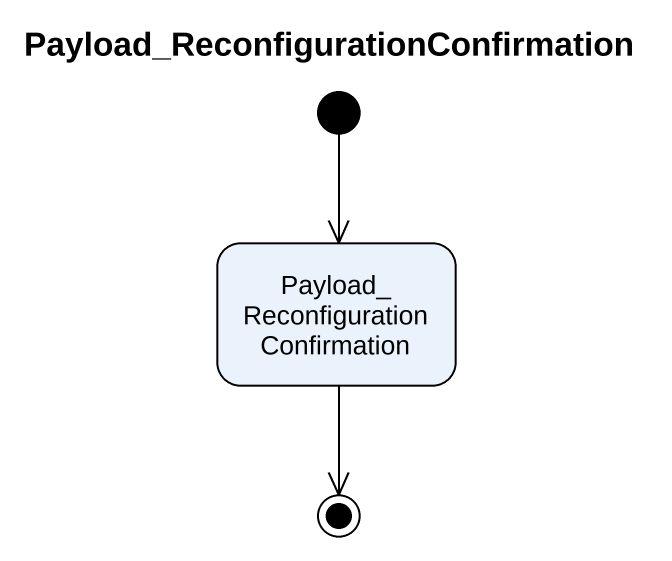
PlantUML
@startuml
title Payload_ReconfigurationConfirmation
hide empty description
state "Payload_ReconfigurationConfirmation" as Payload_ReconfigurationConfi
[*] --> Payload_ReconfigurationConfi
Payload_ReconfigurationConfi --> [*]
@enduml
